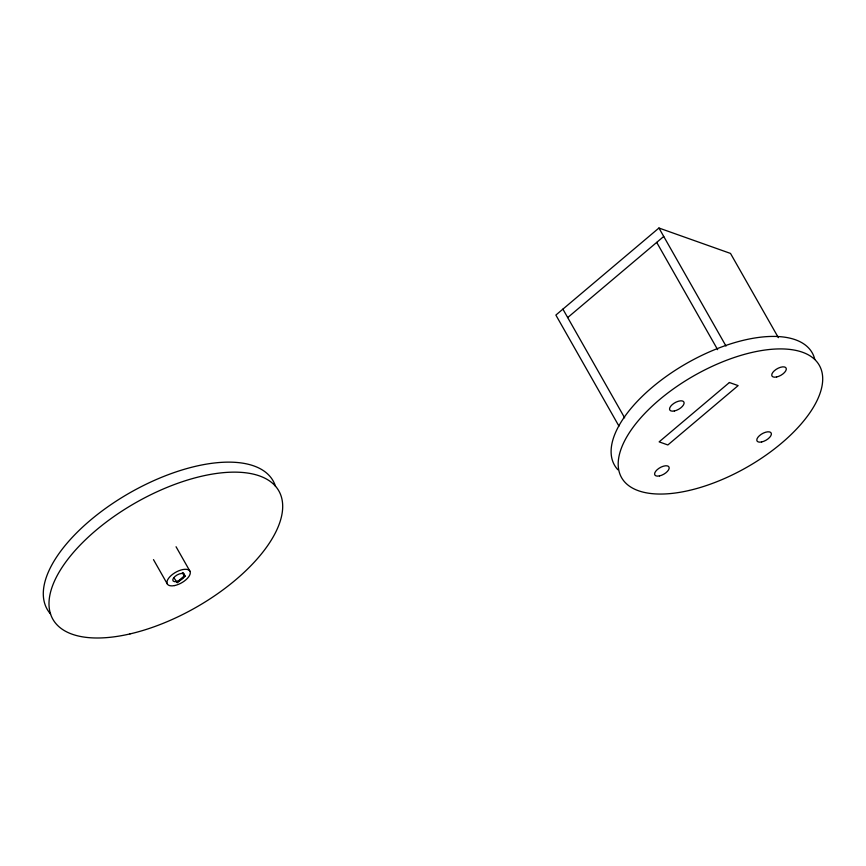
<?xml version="1.0" encoding="UTF-8"?>
<svg xmlns="http://www.w3.org/2000/svg" width="866" height="866" viewBox="0 0 866 866"><rect width="100%" height="100%" fill="white"/><g stroke="black" fill="none" stroke-linecap="round" stroke-linejoin="round"><path stroke-width="1.3" d="M176.556 582.461L184.339 575.89L185.216 576.193L177.433 582.775L174.001 577.958M778.361 337.653L730.503 253.424L658.939 228.018L555.875 315.072L618.952 426.115M567.695 317.573L663.735 236.461M658.939 228.018L726 346.064M656.709 242.393L717.643 349.669M562.9 309.13L624.657 417.856M176.058 546.749L189.903 571.127M183.3 572.816L185.216 576.193M182.423 572.513L184.339 575.89M153.488 559.631L167.344 584.02M50.574 614.016A129.943 60.404 -29.6 0 1 130.495 492.44A129.943 60.404 -29.6 0 1 275.54 486.432M617.859 469.74A113.695 52.848 -29.6 0 1 688.448 362.345A113.695 52.848 -29.6 0 1 814.776 359.347M729.41 382.512L659.134 441.866L667.859 444.962L738.135 385.608L729.41 382.512M130.008 633.912A129.943 60.404 -29.6 0 0 280.075 493.371A129.943 60.404 -29.6 0 0 87.423 537.916A129.943 60.404 -29.6 0 0 130.008 633.912M174.499 585.578A12.99 6.04 -29.6 0 0 190.152 571.679A12.99 6.04 -29.6 0 0 171.208 575.468A12.99 6.04 -29.6 0 0 174.499 585.578M176.567 581.573A6.495 3.02 -29.6 0 0 184.382 574.623A6.495 3.02 -29.6 0 0 174.921 576.518A6.495 3.02 -29.6 0 0 176.567 581.573M689.109 490.47A113.695 52.848 -29.6 0 0 820.416 367.509A113.695 52.848 -29.6 0 0 651.838 406.468A113.695 52.848 -29.6 0 0 689.109 490.47M674.365 410.96A8.119 3.778 -29.6 0 0 683.999 402.235A8.119 3.778 -29.6 0 0 672.081 404.768A8.119 3.778 -29.6 0 0 674.365 410.96M776.564 376.991A8.119 3.778 -29.6 0 0 786.198 368.267A8.119 3.778 -29.6 0 0 774.28 370.8A8.119 3.778 -29.6 0 0 776.564 376.991M761.647 441.952A8.119 3.778 -29.6 0 0 771.27 433.227A8.119 3.778 -29.6 0 0 759.352 435.75A8.119 3.778 -29.6 0 0 761.647 441.952M659.448 475.921A8.119 3.778 -29.6 0 0 669.072 467.196A8.119 3.778 -29.6 0 0 657.153 469.718A8.119 3.778 -29.6 0 0 659.448 475.921"/></g></svg>
